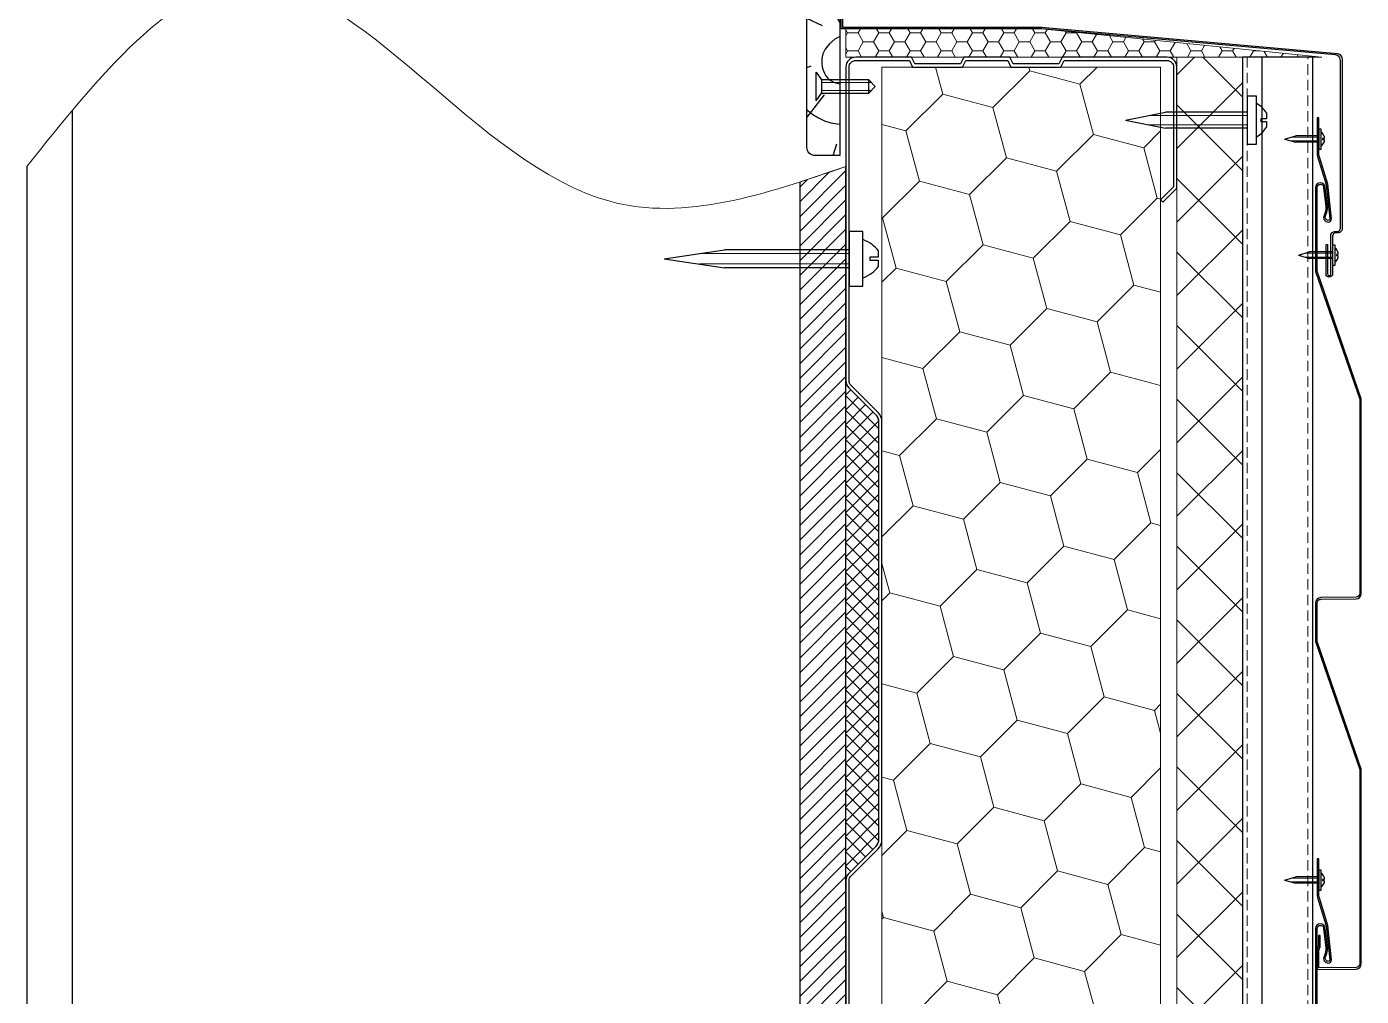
# Model space of a CAD drawing. Header units: millimetres. Extents: x 3616 to 17812, y 1698 to 9799.
# Drawn here: x 7378.7 to 7786, y 6521.8 to 6817.7 of the extents above; entities that cross this region are included whole.
import ezdxf

# ---------------------------------------------------------------- set-up
doc = ezdxf.new("R2010")
doc.units = ezdxf.units.MM
doc.linetypes.add('невидимая2', pattern=[4.7625, 3.175, -1.5875])
for name, color, linetype, lineweight in [('1', 250, 'Continuous', 30), ('2', 5, 'Continuous', 30), ('3', 4, 'Continuous', 15), ('30', 233, 'Continuous', 5), ('4', 233, 'Continuous', 30), ('6', 191, 'Continuous', 30), ('column', 250, 'Continuous', 30), ('d1', 4, 'Continuous', 5), ('foam', 3, 'Continuous', 5), ('hidden', 30, 'невидимая2', 5), ('Plofile 2', 250, 'Continuous', 30), ('Siding', 3, 'Continuous', 30)]:
    doc.layers.add(name, color=color, linetype=linetype, lineweight=lineweight)
doc.layers.add('B', color=82, linetype='Continuous')
doc.layers.add('d', color=254, linetype='Continuous')

# ---------------------------------------------------------------- blocks, each defined once
blk = doc.blocks.new('deco')
at = {"layer": '3'}
for p, q in [((-0.292, 0), (-0.292, 1.201)), ((0.293, 0), (0.293, 1.201))]:
    blk.add_line(p, q, dxfattribs=at)
at = {"layer": '4'}
for p, q in [((0, 1.485), (-0.5, 1)), ((0, 1.485), (0.5, 1)), ((-0.5, 0), (-0.5, 1)), ((0.5, 0), (0.5, 1)), ((0.5, 0), (-0.5, 0)), ((1.519, 0), (-1.519, 0)), ((-1.519, 0), (-1.519, -0.111)), ((1.519, -0.111), (1.519, 0)), ((-1.519, -0.111), (1.519, -0.111)), ((0.084, -0.166), (-0.084, -0.166)), ((-0.084, -0.166), (-0.084, -0.233)), ((0.084, -0.233), (0.084, -0.166)), ((-0.084, -0.233), (-0.455, -0.233)), ((0.455, -0.233), (0.084, -0.233))]:
    blk.add_line(p, q, dxfattribs=at)
for major_axis, start_param, end_param in [((-1.519, 0), 0.791077, 1.266344), ((1.519, 0), -1.266344, -0.791077)]:
    blk.add_ellipse((0, 0.245), major_axis=major_axis, ratio=0.329918, start_param=start_param, end_param=end_param, dxfattribs=at)
blk = doc.blocks.new('a4')
at = {"layer": '2'}
for p, q in [((-0.5, 1), (0, 1.126)), ((0, 1.126), (0.5, 1)), ((-0.5, 0.1), (-0.5, 1)), ((-0.5, 1), (0.5, 1)), ((0.5, 1), (0.5, 0.1)), ((-1.1, 0), (-0.5, 0.1)), ((-1.1, 0), (1.1, 0)), ((0.5, 0.1), (-0.5, 0.1)), ((1.1, 0), (0.5, 0.1))]:
    blk.add_line(p, q, dxfattribs=at)
at = {"layer": '3'}
for p, q in [((-0.3, 0.1), (-0.3, 1.05)), ((0.3, 0.1), (0.3, 1.05))]:
    blk.add_line(p, q, dxfattribs=at)
blk = doc.blocks.new('5a')
at = {"layer": 'B', "linetype": 'Continuous'}
blk.add_lwpolyline([(-7.5, -60), (0, -60), (0, 0), (-7.5, 0, 0.414214), (-10, -2.5), (-10, -57.5, 0.414214)], format="xyb", close=True, dxfattribs=at)
at = {"layer": 'B', "linetype": 'ByBlock'}
for points in [[(-2, 0), (-0.87, -3.57)], [(-10, -14.04), (-9.74, -13.77), (-8.18, -12.51), (-6.46, -11.46), (-4.63, -10.64), (-2.72, -10.03), (-0.77, -9.63), (0, -9.55)], [(-4.71, -18.54), (-10, -11.69)], [(0, -36.38), (-1.44, -35.51), (-3.23, -33.99), (-4.43, -32.49), (-5.14, -31.03), (-5.47, -29.63), (-5.49, -28.31), (-5.33, -27.11), (-5.05, -26.05), (-4.67, -25.11), (-4.2, -24.31), (-3.63, -23.62), (-2.96, -23.05), (-2.19, -22.58), (-1.32, -22.22), (-0.35, -21.95), (0, -21.89)], [(-8.81, -27.27), (-10, -26.73)], [(-5.26, -39.56), (-10, -41.82)], [(0.03, -40.64), (-3.76, -47.46), (-6.39, -53.79), (-8.07, -59.68), (-8.11, -59.92)], [(0, -48.67), (-0.34, -48.67), (-1.98, -48.56), (-3.63, -48.31), (-5.25, -47.92), (-6.81, -47.4), (-8.29, -46.73), (-9.66, -45.91), (-10, -45.64)], [(0, -59.73), (-1.51, -59.54), (-4.03, -58.96), (-6.44, -58.13), (-8.73, -57.05), (-10, -56.29)]]:
    blk.add_lwpolyline(points, dxfattribs=at)

msp = doc.modelspace()

# ---------------------------------------------------------------- hatches: boundary and pattern name
at = {"layer": '30'}
h = msp.add_hatch(dxfattribs=at)
h.set_pattern_fill('ANSI37', color=24, scale=5, style=0)
h.set_pattern_definition([(45, (-76.53, 5754.46), (-11.22532, 11.22532), []), (135, (-76.53, 5754.46), (-11.22532, -11.22532), [])])
h.paths.add_polyline_path([(7749.66, 6808.41), (7729.66, 6808.41), (7729.66, 5593.41), (7749.66, 5593.41)])
h = msp.add_hatch(dxfattribs=at)
h.set_pattern_fill('HONEY', color=256, scale=5, angle=45, style=0)
h.set_pattern_definition([(45, (6423.321, 6359.46), (7.11657, 26.55939), [15.875, -31.75]), (165, (6423.321, 6359.46), (-26.55939, -7.11656), [15.875, -31.75]), (105, (6423.321, 6359.46), (-19.44282, 19.44283), [-31.75, 15.875])])
h.paths.add_polyline_path([(7639.66, 6805.41), (7724.71, 6805.41), (7724.71, 6211.41), (7639.66, 6211.41)])
at = {"layer": 'd1'}
h = msp.add_hatch(dxfattribs=at)
h.set_pattern_fill('ANSI31', color=256, style=0)
h.set_pattern_definition([(45, (-76.5305, 5754.4595), (-2.245064, 2.245064), [])])
h.paths.add_polyline_path([(7614.66, 5430.64), (7628.66, 5430.64), (7628.66, 6775.05), (7614.66, 6770.35)])
h = msp.add_hatch(dxfattribs=at)
h.set_pattern_fill('ANSI37', color=256, style=0)
h.set_pattern_definition([(45, (-76.5305, 6359.4595), (-2.245064, 2.245064), []), (135, (-76.5305, 6359.4595), (-2.245064, -2.245064), [])])
edge = h.paths.add_edge_path()
edge.add_arc((7631.66, 6709.66), 3, 180, 225)
edge.add_line((7629.54, 6707.54), (7637.78, 6699.29))
edge.add_arc((7634.74, 6696.79), 3.94, 5.5703, 39.4297, ccw=False)
edge.add_line((7638.66, 6697.17), (7638.66, 6569.66))
edge.add_arc((7635.66, 6569.66), 3, 315, 360, ccw=False)
edge.add_line((7637.78, 6567.54), (7629.83, 6559.59))
edge.add_arc((7631.82, 6557.13), 3.16, 128.9872, 179.2399)
edge.add_line((7628.66, 6557.17), (7628.66, 6709.66))
at = {"layer": 'foam'}
h = msp.add_hatch(dxfattribs=at)
h.set_pattern_fill('HONEY', color=256, style=0)
h.set_pattern_definition([(0, (-76.5305, 5754.4595), (4.7625, 2.74963), [3.175, -6.35]), (120, (-76.5305, 5754.4595), (-4.7624994, 2.749631), [3.175, -6.35]), (60, (-76.5305, 5754.4595), (6e-07, 5.499261), [-6.35, 3.175])])
h.paths.add_polyline_path([(7628.66, 6808.41), (7773.89, 6808.41), (7688.32, 6817.06), (7628.66, 6817.06)])

# ---------------------------------------------------------------- linework, layer by layer
at = {"layer": '1'}
msp.add_line((7755.56, 6808.41), (7755.56, 5593.41), dxfattribs=at)
msp.add_lwpolyline([(7749.66, 5593.41), (7771.16, 5593.41), (7771.16, 6808.41), (7749.66, 6808.41)], close=True, dxfattribs=at)
at = {"layer": '30', "color": 24}
msp.add_lwpolyline([(7749.66, 6808.41), (7729.66, 6808.41), (7729.66, 5593.41), (7749.66, 5593.41)], close=True, dxfattribs=at)
at = {"layer": '30'}
msp.add_lwpolyline([(7639.66, 6805.41), (7724.71, 6805.41), (7724.71, 6211.41), (7639.66, 6211.41)], close=True, dxfattribs=at)
at = {"layer": '6'}
msp.add_lwpolyline([(7627.66, 6838.41), (7627.67, 6817.56), (7688.33, 6817.56), (7778.71, 6809.6, -0.32381), (7780.08, 6807.7), (7780.08, 6756.02, -0.373977), (7778.96, 6754.77), (7778.18, 6754.77, 0.41427), (7777.18, 6753.77), (7777.19, 6742.27, -0.414214), (7776.18, 6741.26), (7776.18, 6741.26, -0.415916), (7775.18, 6742.27), (7775.18, 6751.27), (7775.68, 6751.27), (7775.68, 6742.27, 0.414214), (7776.18, 6741.77), (7776.18, 6741.77, 0.414214), (7776.68, 6742.27), (7776.68, 6754.27, -0.311939), (7777.82, 6755.27), (7778.58, 6755.27, 0.414214), (7779.58, 6756.27), (7779.58, 6807.33, 0.373627), (7778.12, 6809.15), (7778.12, 6809.15), (7688.31, 6817.06), (7627.17, 6817.06), (7627.16, 6838.41)], format="xyb", dxfattribs=at)
at = {"layer": 'column'}
for p, q in [((7392.66, 5430.64), (7392.66, 6792.26)), ((7614.66, 5430.64), (7614.66, 6770.35))]:
    msp.add_line(p, q, dxfattribs=at)
msp.add_lwpolyline([(7378.66, 6775.05), (7378.66, 5430.64), (7628.66, 5430.64), (7628.66, 6775.05)], dxfattribs=at)
at = {"layer": 'd1'}
msp.add_lwpolyline([(7614.66, 5430.64), (7628.66, 5430.64), (7628.66, 6775.05), (7614.66, 6770.35)], close=True, dxfattribs=at)
msp.add_spline([(7378.66, 6775.05), (7446.36, 6831.38), (7556.59, 6764.45), (7628.66, 6775.05)], degree=3, dxfattribs=at)
at = {"layer": 'Defpoints'}
msp.add_lwpolyline([(7628.66, 6709.66, 0.198912), (7629.54, 6707.54), (7637.78, 6699.29, -0.148824), (7638.66, 6697.17), (7638.66, 6569.66, -0.198912), (7637.78, 6567.54), (7629.83, 6559.59, 0.222852), (7628.66, 6557.17)], format="xyb", close=True, dxfattribs=at)
at = {"layer": 'foam'}
msp.add_lwpolyline([(7628.66, 6808.41), (7773.89, 6808.41), (7688.32, 6817.06), (7628.66, 6817.06)], close=True, dxfattribs=at)
at = {"layer": 'hidden'}
for points in [[(7751.16, 5593.41), (7769.66, 5593.41), (7769.66, 6808.41), (7751.16, 6808.41)], [(7772.46, 6784.94), (7772.46, 6781.94), (7772.96, 6781.94), (7772.96, 6784.94)], [(7772.46, 6558.77), (7772.46, 6555.77), (7772.96, 6555.77), (7772.96, 6558.77)]]:
    msp.add_lwpolyline(points, close=True, dxfattribs=at)
at = {"layer": 'Plofile 2'}
msp.add_lwpolyline([(7629.66, 6459.66), (7629.66, 6557.17, -0.198912), (7630.25, 6558.59), (7638.49, 6566.83, 0.198912), (7639.66, 6569.66), (7639.66, 6697.17, 0.198912), (7638.49, 6700), (7630.25, 6708.24, -0.198912), (7629.66, 6709.66), (7629.66, 6805.41, -0.414214), (7631.66, 6807.41), (7638.66, 6807.41), (7648.04, 6807.41), (7649.04, 6805.41), (7664.28, 6805.41), (7665.28, 6807.41), (7678.04, 6807.41), (7679.04, 6805.41), (7694.28, 6805.41), (7695.28, 6807.41), (7726.66, 6807.41, -0.414214), (7728.66, 6805.41), (7728.66, 6768.83), (7724.71, 6764.88), (7725.42, 6764.17), (7729.66, 6768.41), (7729.66, 6805.41, 0.414214), (7726.66, 6808.41), (7694.66, 6808.41), (7693.66, 6806.41), (7679.66, 6806.41), (7678.66, 6808.41), (7664.66, 6808.41), (7663.66, 6806.41), (7649.66, 6806.41), (7648.66, 6808.41), (7638.66, 6808.41), (7631.66, 6808.41, 0.414214), (7628.66, 6805.41), (7628.66, 6709.66, 0.198912), (7629.54, 6707.54), (7637.78, 6699.29, -0.198912), (7638.66, 6697.17), (7638.66, 6569.66, -0.198912), (7637.78, 6567.54), (7629.54, 6559.29, 0.198912), (7628.66, 6557.17), (7628.66, 6459.66, 0.198912)], format="xyb", dxfattribs=at)
at = {"layer": 'Siding'}
msp.add_lwpolyline([(7772.46, 6789.94), (7772.46, 6779.17, 0.074412), (7772.61, 6778.15), (7775.25, 6769.52), (7776.35, 6759.1, -0.398209), (7775.86, 6758.62, -0.253287), (7775.09, 6759.04, -0.247026), (7775.05, 6759.96, -0.013633), (7775.47, 6761.15, 0.081757), (7775.59, 6762.86), (7774.95, 6768.65, 0.990058), (7771.96, 6768.62), (7771.96, 6756.12), (7771.96, 6743.04), (7785.46, 6704.04), (7785.46, 6644.6, -0.377396), (7784.35, 6643.62), (7773.65, 6643.46, 0.413519), (7771.96, 6641.76), (7771.96, 6630.04), (7785.46, 6591.04), (7785.46, 6531.72, -0.404656), (7784.39, 6530.62), (7772.96, 6530.45), (7772.96, 6535.85), (7773.36, 6536.85), (7773.36, 6540.34), (7772.86, 6540.34), (7772.86, 6536.94), (7772.46, 6535.94), (7772.46, 6529.94), (7784.4, 6530.12, 0.405546), (7785.96, 6531.72), (7785.96, 6591.12), (7785.96, 6591.12), (7772.46, 6630.12), (7772.46, 6641.76), (7772.46, 6641.76, -0.414214), (7773.66, 6642.96), (7784.36, 6643.12), (7784.36, 6643.12, 0.382843), (7785.96, 6644.57), (7785.96, 6704.12), (7772.46, 6743.12), (7772.46, 6756.12), (7772.46, 6768.62), (7772.46, 6768.62, -1), (7774.46, 6768.62), (7775.09, 6762.81, -0.079849), (7774.99, 6761.29, 0.012939), (7774.59, 6760.15, 0.242715), (7774.66, 6758.78, 0.256034), (7775.86, 6758.12, 0.412321), (7776.86, 6759.12), (7775.74, 6769.62), (7773.09, 6778.3, -0.074412), (7772.96, 6779.17), (7772.96, 6789.94)], format="xyb", close=True, dxfattribs=at)
msp.add_lwpolyline([(7772.46, 6516.94), (7772.46, 6529.94), (7772.46, 6542.44), (7772.46, 6542.44, -1), (7774.46, 6542.44), (7775.09, 6536.63, -0.079849), (7774.99, 6535.11, 0.012939), (7774.59, 6533.97, 0.242715), (7774.66, 6532.61, 0.256034), (7775.86, 6531.94, 0.412321), (7776.86, 6532.94), (7775.74, 6543.44), (7773.09, 6552.12, -0.074412), (7772.96, 6552.99), (7772.96, 6563.77), (7772.46, 6563.77), (7772.46, 6552.99, 0.074412), (7772.61, 6551.97), (7775.25, 6543.34), (7776.35, 6532.92, -0.398209), (7775.86, 6532.44, -0.253287), (7775.09, 6532.87, -0.247026), (7775.05, 6533.79, -0.013633), (7775.47, 6534.97, 0.081757), (7775.59, 6536.68), (7774.95, 6542.47, 0.990058), (7771.96, 6542.44), (7771.96, 6529.94), (7771.96, 6516.86)], format="xyb", dxfattribs=at)

# ---------------------------------------------------------------- block references
at = {"layer": '1'}
for p, xscale, yscale, zscale, rotation in [((7751.16, 6789.21), 4.800000000000182, 25, 4.800000000000182, 90), ((7772.96, 6783.44), 2, 7, 2, 89.99999999999132), ((7629.66, 6746.91), 5.5, 38, 5.5, 90), ((7777.18, 6748.02), 2, 7, 2, 89.99999999999132), ((7772.96, 6557.27), 2, 7, 2, 89.99999999999132)]:
    msp.add_blockref('deco', p, dxfattribs=dict(at, xscale=xscale, yscale=yscale, zscale=zscale, rotation=rotation))
at = {"layer": '6', "xscale": -4, "yscale": 16, "zscale": 4, "rotation": 270}
msp.add_blockref('a4', (7619.62, 6799.49), dxfattribs=at)
at = {"layer": 'd', "linetype": 'Continuous', "xscale": -1, "rotation": 180}
msp.add_blockref('5a', (7626.77, 6778.41), dxfattribs=at)

doc.saveas('drawing.dxf')
